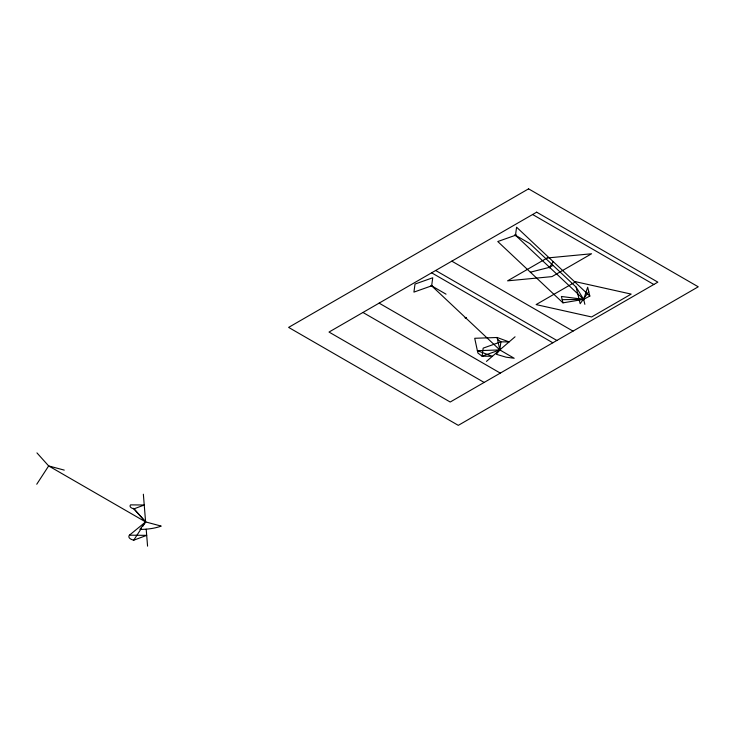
<?xml version="1.0" encoding="UTF-8"?>
<svg xmlns="http://www.w3.org/2000/svg" width="735" height="735" viewBox="0 0 735 735"><rect width="100%" height="100%" fill="white"/><g stroke="black" fill="none" stroke-linecap="round" stroke-linejoin="round"><path stroke-width="1.1" d="M499.8 349.915L477.373 350.705L477.925 353.048L482.077 356.19L499.8 349.915L500.893 341.848L497.586 339.349L497.145 337.494L509.107 341.922L500.893 341.848L483.171 348.133L482.077 356.19L492.404 356.273L477.373 350.705L474.718 338.284L497.145 337.494L499.8 349.915L514.188 358.257L506.029 357.173L496.318 354.279L499.8 349.915L431.647 285.832L432.74 277.766L415.018 284.05L413.924 292.107L431.647 285.832L446.035 294.175M530.376 272.198L549.569 267.301L553.207 261.632M36.75 484.236L48.657 465.935L64.257 470.115M133.531 508.28L145.603 521.914L139.898 529.393A22.849 7.276 -4.6 0 0 161.213 526.095L145.603 521.914L129.433 535.172A17.888 5.696 -4.6 0 0 133.706 540.207L141.442 528.318M142.636 526.49L145.603 521.914L133.908 508.877A14.222 4.529 -4.6 0 1 130.508 504.871L144.244 505.009L133.908 508.877M588.744 291.648L580.163 303.711L576.093 287.054L529.88 243.607L515.492 235.264L497.77 241.539L562.982 302.857L583.645 299.347L589.828 296.067L587.669 287.229L583.645 299.347L584.867 304.327M486.46 361.39L515.051 336.805M549.569 267.301L552.986 265.335M133.706 540.207L146.697 535.356L129.433 535.172M515.336 234.943C518.864 236.514 512.378 233.326 515.612 235.724M549.909 267.724C546.656 266.713 552.49 266.64 549.569 267.77M515.694 235.577L515.777 234.832M583.774 299.669C585.382 299.09 581.973 298.787 583.572 299.669M499.965 350.237C502.354 349.915 497.567 348.96 499.635 350.365C501.555 349.989 498.523 348.996 499.607 350.227M431.61 285.502C430.379 286.797 434.119 284.95 431.482 286.283M583.526 299.026C581.192 299.751 586.043 299.862 583.811 299.026M465.558 318.329C468.471 317.005 463.344 318.871 466.008 317.437M562.201 299.669L583.645 299.347L576.093 287.054M465.889 317.557L465.172 317.805L465.604 318.2M431.491 286.154L430.921 285.639L432.033 285.428M532.618 214.51L653.81 284.482M451.823 261.155L573.015 331.127M435.662 270.48L556.854 340.452M431.629 272.814L552.821 342.786M379.104 303.132L500.296 373.104M362.952 312.467L484.144 382.439M145.603 521.914L48.657 465.935L36.952 452.898M589.828 296.067L516.586 227.198L515.492 235.264L583.645 299.347L561.421 296.471L562.982 302.857M143.362 494.214L145.649 522.438M146.201 529.218L147.57 546.151M528.575 188.849L288.616 327.397L458.291 425.354L698.25 286.806L528.575 188.849M536.66 212.176L329.014 332.055L450.206 402.027L657.853 282.148L536.66 212.176M547.162 257.985L507.573 280.844L551.985 276.617L591.565 253.768L547.162 257.985M575.689 281.735L536.109 304.593L591.611 316.96L631.19 294.101L575.689 281.735"/></g></svg>
